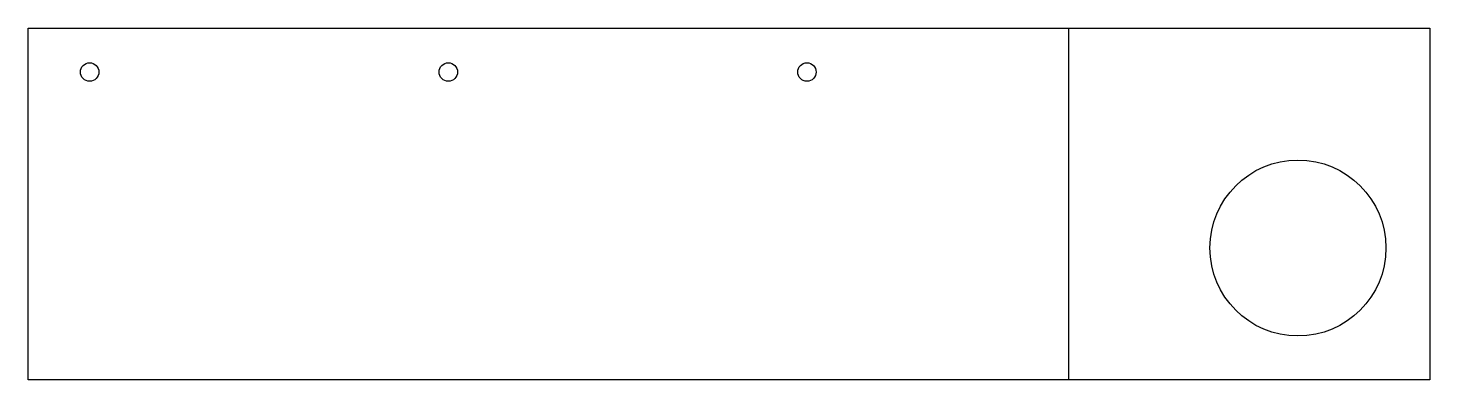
# Model space of a CAD drawing. Header units: millimetres. Extents: x -159 to 0, y 0 to 40.
import ezdxf

# ---------------------------------------------------------------- set-up
doc = ezdxf.new("R2010")
doc.units = ezdxf.units.MM
doc.layers.add('Unfold_Sketch001', color=7, linetype='CONTINUOUS')

msp = doc.modelspace()

# ---------------------------------------------------------------- linework, layer by layer
at = {"layer": 'Unfold_Sketch001'}
for p, q in [((-159.293, 0), (-159.293, 40)), ((-159.293, 40), (0, 40)), ((-41.021, 0), (-41.021, 40)), ((0, 40), (0, 0)), ((0, 0), (-159.293, 0))]:
    msp.add_line(p, q, dxfattribs=at)
for centre, radius in [((-152.293, 35), 1.05), ((-111.543, 35), 1.05), ((-70.7931, 35), 1.05), ((-15, 15), 10)]:
    msp.add_circle(centre, radius, dxfattribs=at)

doc.saveas('drawing.dxf')
